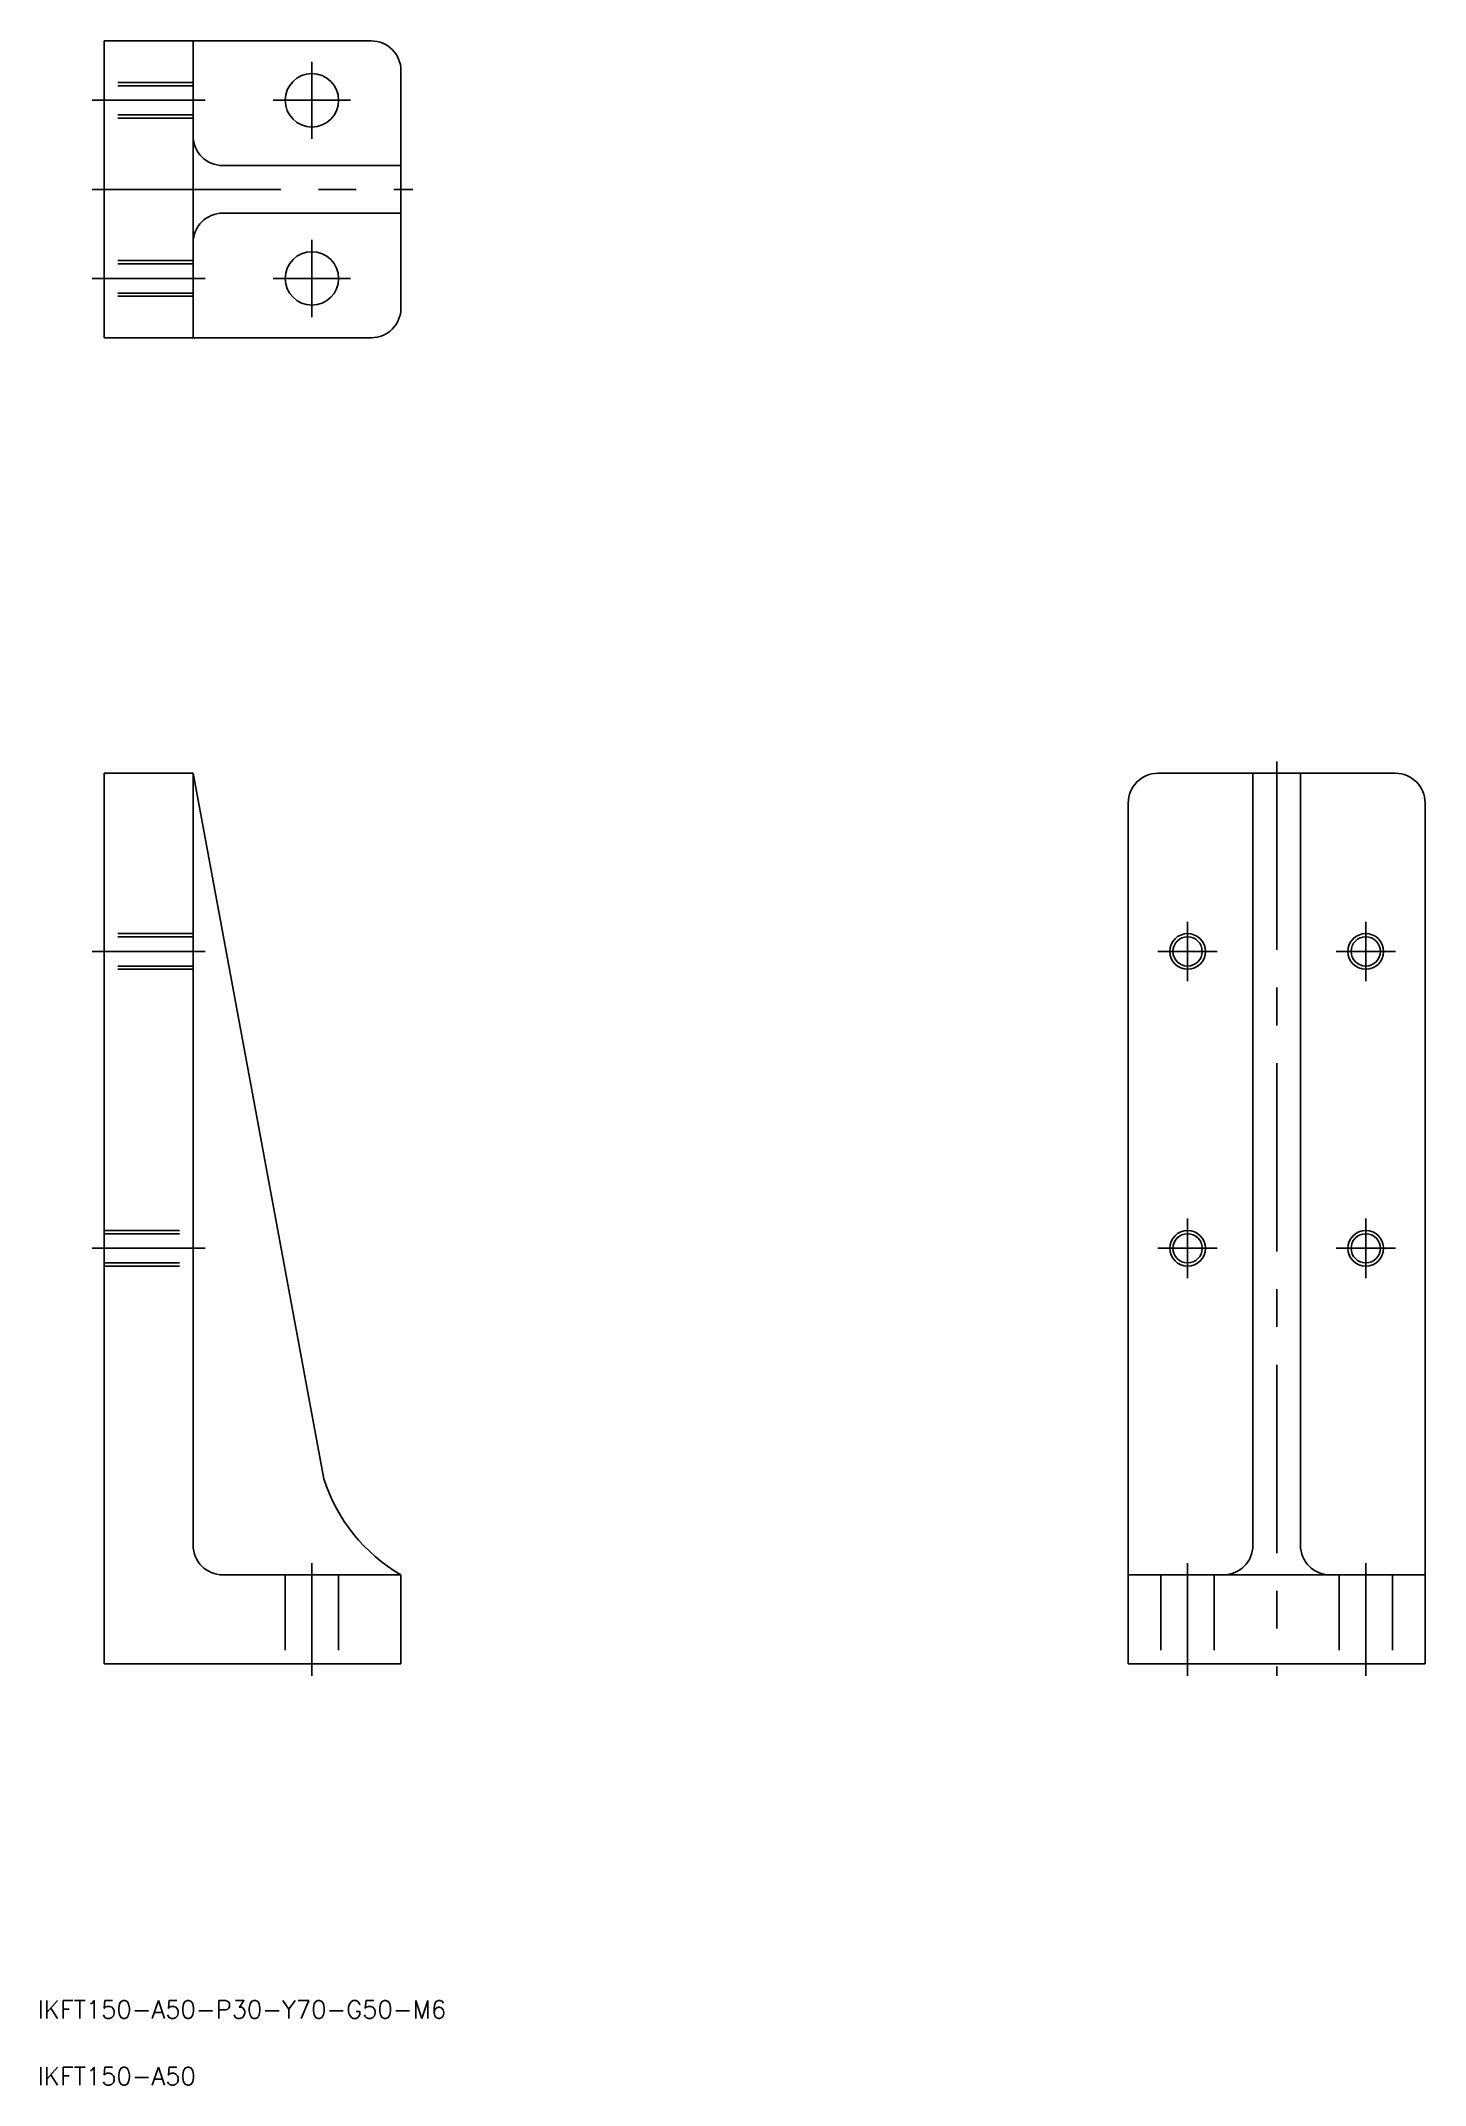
# Model space of a CAD drawing. Extents: x -208 to 25, y -71 to 273.
import ezdxf

# ---------------------------------------------------------------- set-up
doc = ezdxf.new("R2010")
doc.units = 0
doc.linetypes.add('CENTER', pattern=[50.8, 31.75, -6.35, 6.35, -6.35])
doc.linetypes.add('DASHED', pattern=[19.05, 12.7, -6.35])
doc.layers.get('0').update_dxf_attribs({"linetype": 'CONTINUOUS'})
doc.layers.add('CENTER', color=1, linetype='CENTER')
doc.styles.get("Standard").update_dxf_attribs({"font": 'txt.shx', "height": 3, "bigfont": 'bigfont.shx'})

msp = doc.modelspace()

# ---------------------------------------------------------------- linework, layer by layer
at = {"color": 7, "linetype": 'CONTINUOUS'}
for p, q in [((-197.48, 273.34), (-197.48, 223.34)), ((-197.48, 273.34), (-152.48, 273.34)), ((-182.48, 273.34), (-182.48, 223.34)), ((-147.48, 268.34), (-147.48, 228.34)), ((-177.48, 252.34), (-147.48, 252.34)), ((-177.48, 244.34), (-147.48, 244.34)), ((-197.48, 223.34), (-152.48, 223.34)), ((-197.48, 0), (-197.48, 150)), ((-197.48, 150), (-182.48, 150)), ((-182.48, 20), (-182.48, 150)), ((20, 150), (-20, 150)), ((-4, 150), (-4, 20)), ((4, 150), (4, 20)), ((-25, 145), (-25, 0)), ((25, 0), (25, 145)), ((-147.48, 15), (-177.48, 15)), ((-147.48, 15), (-147.48, 0)), ((-25, 15), (25, 15)), ((-147.48, 0), (-197.48, 0)), ((-25, 0), (25, 0))]:
    msp.add_line(p, q, dxfattribs=at)
at = {"color": 3, "linetype": 'DASHED'}
for p, q in [((-182.48, 266.34), (-197.48, 266.34)), ((-182.48, 265.8), (-197.48, 265.8)), ((-182.48, 260.88), (-197.48, 260.88)), ((-182.48, 260.34), (-197.48, 260.34)), ((-182.48, 236.34), (-197.48, 236.34)), ((-182.48, 235.8), (-197.48, 235.8)), ((-182.48, 230.88), (-197.48, 230.88)), ((-182.48, 230.34), (-197.48, 230.34)), ((-182.48, 123), (-197.48, 123)), ((-182.48, 122.46), (-197.48, 122.46)), ((-182.48, 117.54), (-197.48, 117.54)), ((-182.48, 117), (-197.48, 117)), ((-197.48, 73), (-182.48, 73)), ((-197.48, 72.46), (-182.48, 72.46)), ((-197.48, 67.54), (-182.48, 67.54)), ((-197.48, 67), (-182.48, 67)), ((-166.98, 15), (-166.98, 0)), ((-157.98, 15), (-157.98, 0)), ((-19.5, 15), (-19.5, 0)), ((-10.5, 15), (-10.5, 0)), ((10.5, 15), (10.5, 0)), ((19.5, 15), (19.5, 0))]:
    msp.add_line(p, q, dxfattribs=at)
at = {"color": 7, "linetype": 'CONTINUOUS'}
msp.add_lwpolyline([(-182.48, 150), (-160.47, 31.17, 0.185746), (-147.48, 15, 0.166713)], format="xyb", dxfattribs=at)
for centre, radius in [((-162.48, 263.34), 4.5), ((-162.48, 233.34), 4.5), ((-15, 120), 2.46), ((15, 120), 2.46), ((-15, 70), 2.46), ((15, 70), 2.46)]:
    msp.add_circle(centre, radius, dxfattribs=at)
at = {"color": 3, "linetype": 'CONTINUOUS'}
for centre in [(-15, 120), (15, 120), (-15, 70), (15, 70)]:
    msp.add_circle(centre, 3, dxfattribs=at)
at = {"color": 7, "linetype": 'CONTINUOUS'}
for centre, start, end in [((-152.48, 268.34), 0, 90), ((-177.48, 257.34), 180, 270), ((-177.48, 239.34), 90, 180), ((-152.48, 228.34), 270, 0), ((-20, 145), 90, 180), ((20, 145), 0, 90), ((-177.48, 20), 180, 270), ((-9, 20), 270, 0), ((9, 20), 180, 270)]:
    msp.add_arc(centre, 5, start, end, dxfattribs=at)
at = {"layer": 'CENTER', "color": 1, "linetype": 'CENTER'}
for p, q in [((-162.48, 269.84), (-162.48, 256.84)), ((-180.48, 263.34), (-199.48, 263.34)), ((-168.98, 263.34), (-155.98, 263.34)), ((-199.48, 248.34), (-145.48, 248.34)), ((-162.48, 239.84), (-162.48, 226.84)), ((-180.48, 233.34), (-199.48, 233.34)), ((-168.98, 233.34), (-155.98, 233.34)), ((0, 152), (0, -2)), ((-15, 125), (-15, 115)), ((15, 125), (15, 115)), ((-180.48, 120), (-199.48, 120)), ((-20, 120), (-10, 120)), ((10, 120), (20, 120)), ((-15, 75), (-15, 65)), ((15, 75), (15, 65)), ((-180.48, 70), (-199.48, 70)), ((-20, 70), (-10, 70)), ((10, 70), (20, 70)), ((-162.48, 17), (-162.48, -2)), ((-15, 17), (-15, -2)), ((15, 17), (15, -2))]:
    msp.add_line(p, q, dxfattribs=at)

# ---------------------------------------------------------------- texts
at = {"color": 7, "linetype": 'CONTINUOUS'}
for s, p in [('IKFT150-A50-P30-Y70-G50-M6', (-208.64, -59.68)), ('IKFT150-A50', (-208.64, -70.92))]:
    msp.add_text(s, height=3, dxfattribs=at).set_placement(p)

doc.saveas('drawing.dxf')
